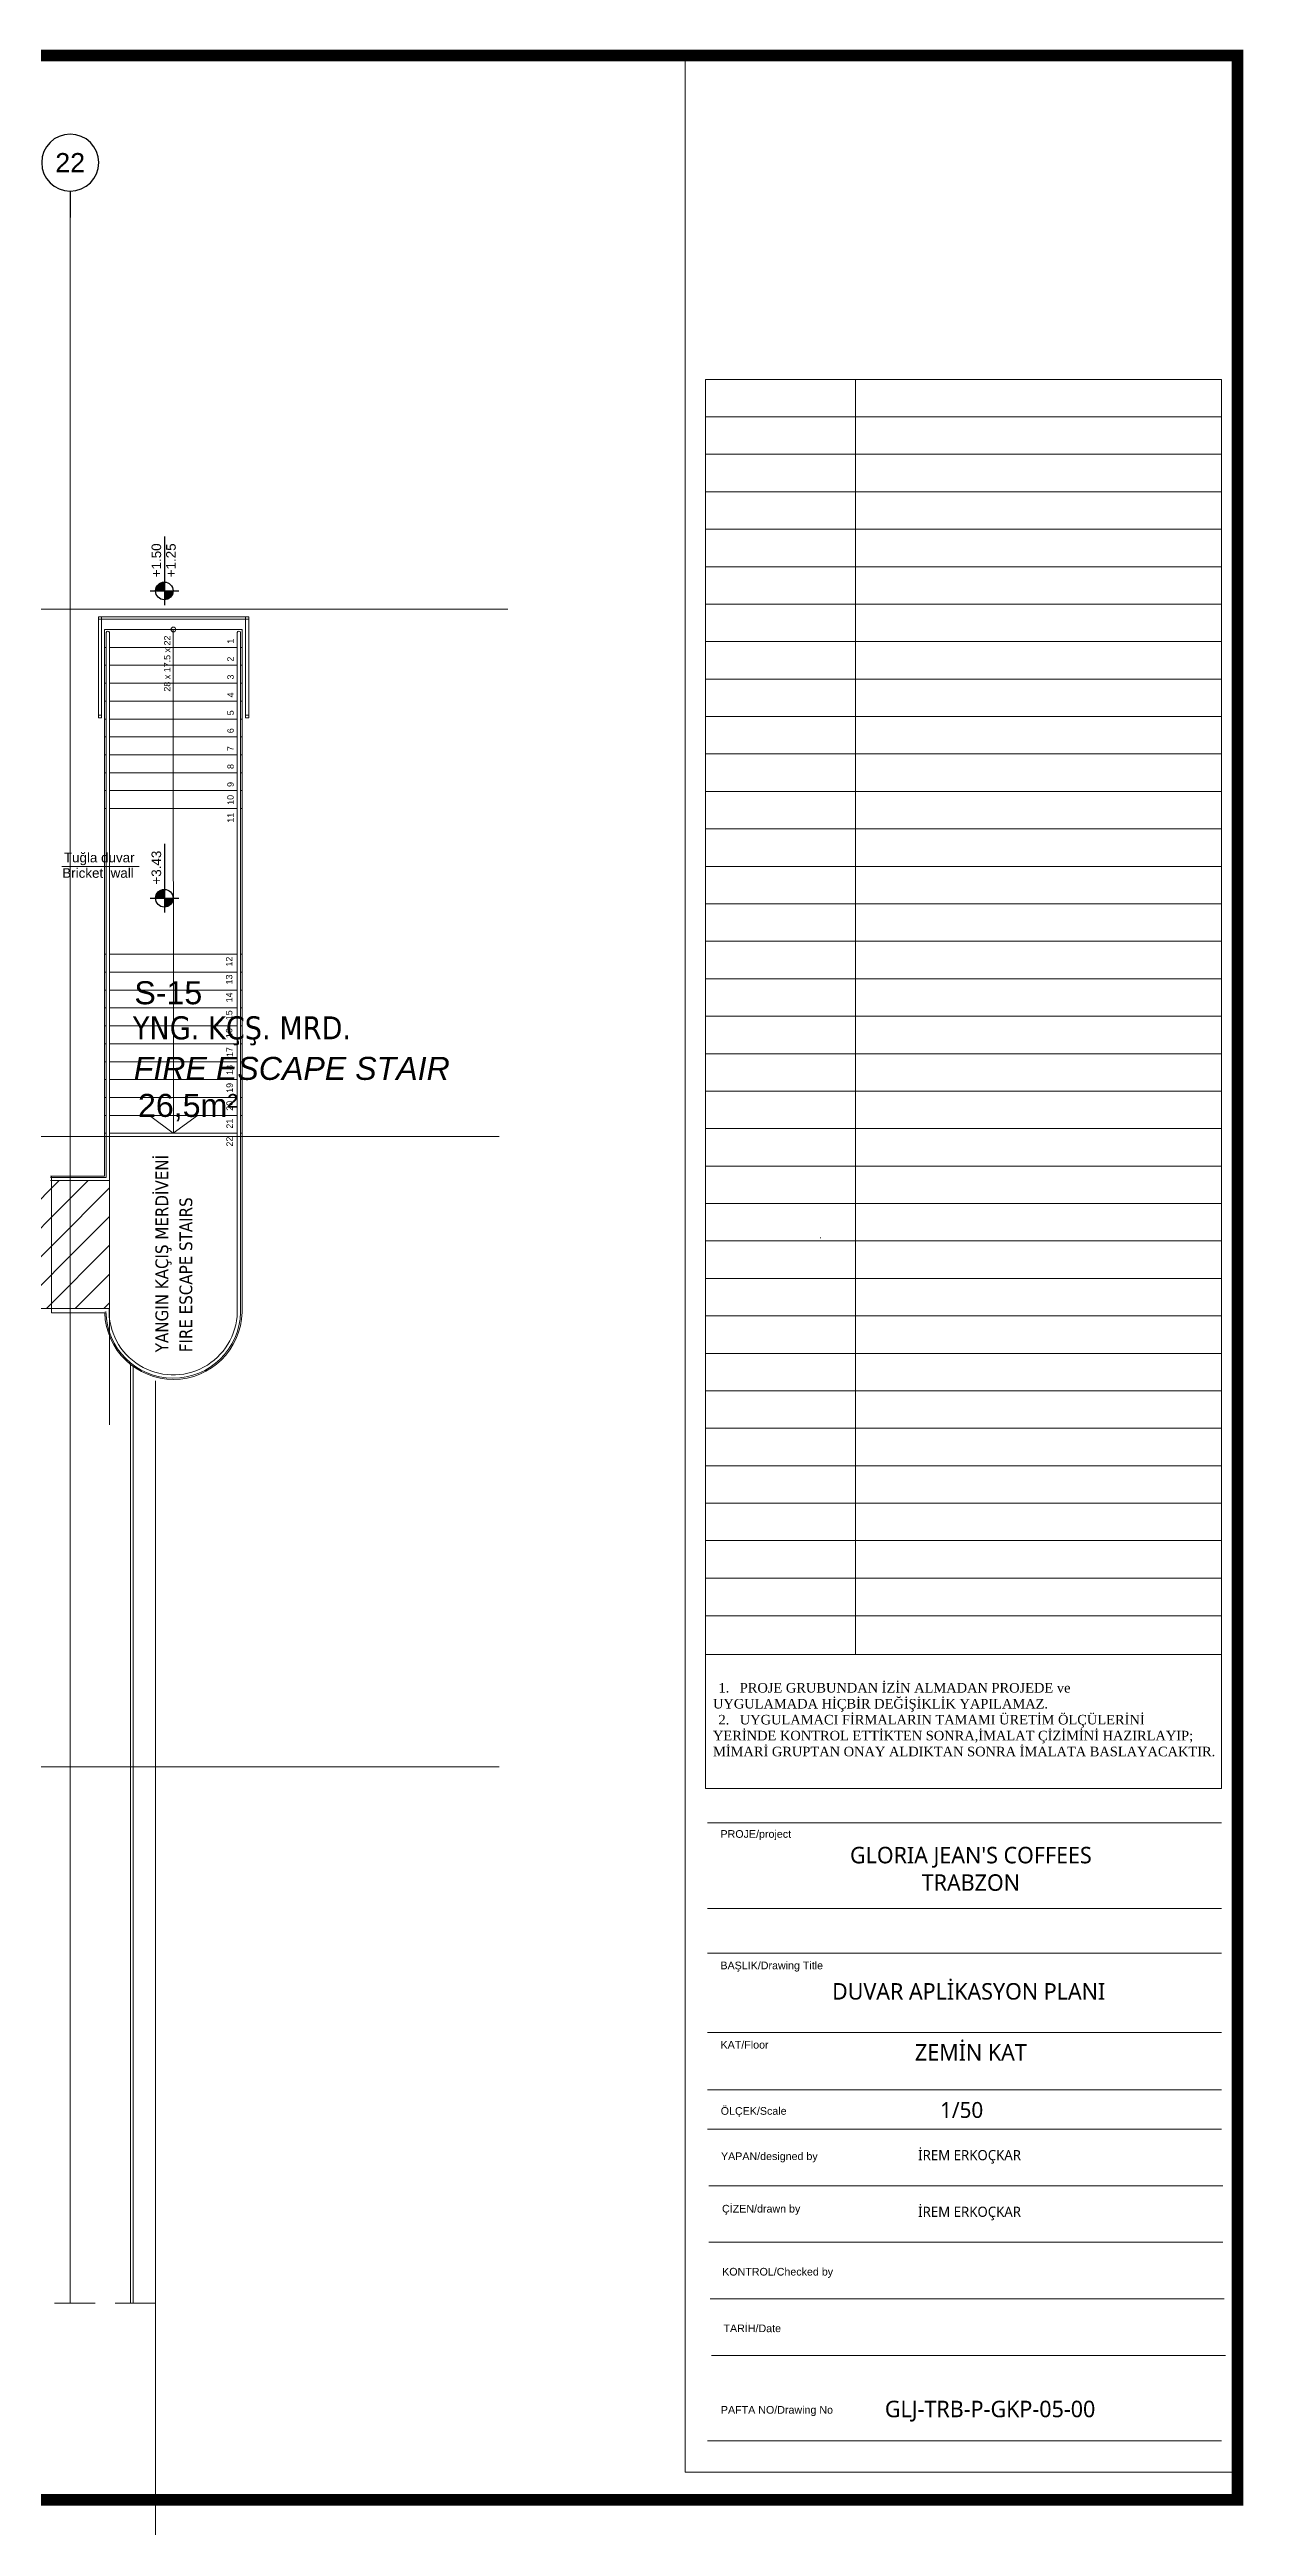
# Model space of a CAD drawing. Header units: millimetres. Extents: x -24 to 530668, y -246875 to -2983.
# Drawn here: x 266921 to 268789, y -108916 to -105042 of the extents above; entities that cross this region are included whole.
import ezdxf
from ezdxf.enums import TextEntityAlignment as Align

# ---------------------------------------------------------------- set-up
doc = ezdxf.new("R2010")
doc.units = ezdxf.units.MM
doc.linetypes.add('DASHED2', pattern=[9.525, 6.35, -3.175])
doc.layers.get('0').update_dxf_attribs({"lineweight": 20})
doc.layers.add('a_grid_label', color=9, linetype='Continuous')
doc.layers.add('a_level_plan_1_1', color=7, linetype='Continuous')
for name, color, linetype, lineweight in [('t_antet', 24, 'Continuous', 20), ('t_tarama', 253, 'Continuous', 5), ('t_yazı', 23, 'Continuous', 25), ('ölçü', 251, 'Continuous', 5)]:
    doc.layers.add(name, color=color, linetype=linetype, lineweight=lineweight)
doc.styles.add('ARIALT', font='arial.ttf', dxfattribs={"height": 10})
doc.styles.get("Standard").update_dxf_attribs({"font": 'times.ttf', "height": 12})
doc.styles.add('style1', font='arial.ttf', dxfattribs={"height": 20})
doc.styles.add('txt_tur_1', font='arial.ttf', dxfattribs={"height": 1.5})
doc.styles.add('txt_tur_100', font='arial.ttf', dxfattribs={"height": 150})
doc.styles.add('türkçe', font='arial.ttf')

# ---------------------------------------------------------------- blocks, each defined once
blk = doc.blocks.new('a_level_plan')
at = {"layer": 'a_level_plan_1_1'}
h = blk.add_hatch(color=256, dxfattribs=at)
h.paths.add_polyline_path([(1.38, 0, 0.414214), (0, 1.38), (0, 0)])
h.paths.add_polyline_path([(-1.38, 0, 0.414214), (0, -1.38), (0, 0)])
for p, q in [((8.52, 0), (-2.24, 0)), ((0, 2.24), (0, -2.24))]:
    blk.add_line(p, q, dxfattribs=at)
blk.add_circle((0, 0), 1.38, dxfattribs=at)
at = {"layer": 'a_level_plan_1_1', "style": 'txt_tur_1'}
for p in [(2.13, 0.5), (2.13, -1.78)]:
    blk.add_attdef('±0.00', p, '', height=1.5, dxfattribs=at)
blk = doc.blocks.new('a_grid label')
at = {"layer": 'a_grid_label'}
blk.add_line((0, 4.14), (0, 0), dxfattribs=at)
blk.add_circle((0, 8.6), 4.46, dxfattribs=at)
at = {"layer": 'a_grid_label', "style": 'txt_tur_1'}
blk.add_attdef('A1', text='', height=3, dxfattribs=at).set_placement((0, 7.25), align=Align.CENTER)

msp = doc.modelspace()

# ---------------------------------------------------------------- hatches: boundary and pattern name
at = {"layer": 't_tarama'}
h = msp.add_hatch(dxfattribs=at)
h.set_pattern_fill('ANSI31', color=256, scale=10)
h.set_pattern_definition([(45, (237728.08, -121067.09), (-22.45064, 22.45064), [])])
h.paths.add_polyline_path([(264838.421, -107734.591), (265266.779, -107734.591), (265266.779, -108329.866), (266603.184, -108328.069), (266603.184, -107652.436), (266456.779, -107652.136), (266456.779, -107572.559), (266473.306, -107572.559), (266470.999, -107375.042), (266662.308, -107372.558), (266659.997, -106810.858), (267014.536, -106811.301), (267014.536, -107011.08), (266888.818, -107011.08), (266888.818, -107884.554), (266888.818, -108518.316), (264838.421, -108518.316)])
h = msp.add_hatch(dxfattribs=at)
h.set_pattern_fill('ANSI31', color=256, scale=10)
h.set_pattern_definition([(45, (237728.08, -121067.09), (-22.45064, 22.45064), [])])
h.paths.add_polyline_path([(264838.421, -107734.591), (265266.779, -107734.591), (265266.779, -108329.866), (266603.184, -108328.069), (266603.184, -107652.436), (266456.779, -107652.136), (266456.779, -107572.559), (266473.306, -107572.559), (266470.999, -107375.042), (266662.308, -107372.558), (266659.997, -106810.858), (267014.536, -106811.301), (267014.536, -107011.08), (266888.818, -107011.08), (266888.818, -107884.554), (266888.818, -108518.316), (264838.421, -108518.316)])

# ---------------------------------------------------------------- linework, layer by layer
at = {"color": 252}
for p, q in [((267915.126, -105051.157, 0), (267915.126, -108831.503, 0)), ((268779.592, -105051.157, 0), (268779.592, -108831.503, 0)), ((267915.126, -108831.503, 0), (268779.592, -108831.503, 0))]:
    msp.add_line(p, q, dxfattribs=at)
at = {"color": 250}
for p, q in [((268181.697, -105557.866, 0), (268181.697, -107552.609, 0)), ((267947.173, -105616.461, 0), (268754.39, -105616.461, 0)), ((267947.173, -105675.056, 0), (268754.39, -105675.056, 0)), ((267947.173, -105733.651, 0), (268754.39, -105733.651, 0)), ((267947.173, -105792.246, 0), (268754.39, -105792.246, 0)), ((267947.173, -105850.841, 0), (268754.39, -105850.841, 0)), ((267947.173, -105909.436, 0), (268754.39, -105909.436, 0)), ((267947.173, -105968.031, 0), (268754.39, -105968.031, 0)), ((267947.173, -106026.626, 0), (268754.39, -106026.626, 0)), ((267947.173, -106085.221, 0), (268754.39, -106085.221, 0)), ((267947.173, -106143.816, 0), (268754.39, -106143.816, 0)), ((267947.173, -106202.411, 0), (268754.39, -106202.411, 0)), ((267947.173, -106261.006, 0), (268754.39, -106261.006, 0)), ((267947.173, -106319.601, 0), (268754.39, -106319.601, 0)), ((267947.173, -106378.196, 0), (268754.39, -106378.196, 0)), ((267947.173, -106436.791, 0), (268754.39, -106436.791, 0)), ((267947.173, -106495.385, 0), (268754.39, -106495.385, 0)), ((267947.173, -106553.98, 0), (268754.39, -106553.98, 0)), ((267947.173, -106612.575, 0), (268754.39, -106612.575, 0)), ((267947.173, -106671.17, 0), (268754.39, -106671.17, 0)), ((267947.173, -106729.765, 0), (268754.39, -106729.765, 0)), ((267947.173, -106788.36, 0), (268754.39, -106788.36, 0)), ((267947.173, -106846.955, 0), (268754.39, -106846.955, 0)), ((267947.173, -106905.55, 0), (268754.39, -106905.55, 0)), ((267947.173, -106964.145, 0), (268754.39, -106964.145, 0)), ((267947.173, -107022.74, 0), (268754.39, -107022.74, 0)), ((267947.173, -107081.335, 0), (268754.39, -107081.335, 0)), ((267947.173, -107139.93, 0), (268754.39, -107139.93, 0)), ((267947.173, -107198.525, 0), (268754.39, -107198.525, 0)), ((267947.173, -107257.12, 0), (268754.39, -107257.12, 0)), ((267947.173, -107315.715, 0), (268754.39, -107315.715, 0)), ((267947.173, -107374.31, 0), (268754.39, -107374.31, 0)), ((267947.173, -107433.173, 0), (268754.39, -107433.173, 0)), ((267947.173, -107491.768, 0), (268754.39, -107491.768, 0)), ((268754.623, -107815.444, 0), (267950.19, -107815.444, 0)), ((267950.19, -107949.65, 0), (268754.623, -107949.65, 0)), ((268754.623, -108019.706, 0), (267950.19, -108019.706, 0)), ((268754.623, -108143.518, 0), (267950.19, -108143.518, 0)), ((268754.623, -108233.588, 0), (267950.19, -108233.588, 0)), ((268754.623, -108294.785, 0), (267950.19, -108294.785, 0)), ((268756.695, -108383.327, 0), (267952.261, -108383.327, 0)), ((268756.695, -108471.868, 0), (267952.261, -108471.868, 0)), ((268758.766, -108560.41, 0), (267954.333, -108560.41, 0)), ((268760.838, -108648.952, 0), (267956.404, -108648.952, 0)), ((268754.623, -108782.105, 0), (267950.19, -108782.105, 0))]:
    msp.add_line(p, q, dxfattribs=at)
at = {"color": 252, "const_width": 18.492, "elevation": 0}
msp.add_lwpolyline([(263386.94, -108874.598), (263386.94, -105051.157), (268779.592, -105051.157), (268779.592, -108874.598)], close=True, dxfattribs=at)
at = {"color": 250, "elevation": 0}
for points in [[(267947.173, -105557.866), (268754.39, -105557.866)], [(267947.173, -105557.866), (267947.173, -107761.888), (268754.39, -107761.888), (268754.39, -105557.866)], [(268754.39, -107552.609), (267947.173, -107552.609)]]:
    msp.add_lwpolyline(points, dxfattribs=at)
at = {"layer": 't_tarama'}
for p, q in [((266953.079, -108567.091, -17966.192), (266953.079, -105304.828, -17966.192)), ((264370.069, -105917.091, -17966.192), (267637.863, -105917.091, -17966.192)), ((267006.694, -105949.091, -17818.274), (267006.694, -106804.08, -17966.192)), ((267006.694, -105949.091, -17620.766), (267222.038, -105949.091, -17556.319)), ((267009.536, -105953.934, -17817.119), (267009.536, -106806.08, -17966.192)), ((267014.536, -105953.936, -17817.119), (267014.536, -106811.08, -17966.192)), ((267114.366, -105949.091, -17588.543), (267114.554, -106737.091, -17965.556)), ((267214.536, -105953.936, -17752.673), (267214.536, -107018.456, -17900.322)), ((267219.536, -105953.934, -17752.673), (267219.616, -107018.39, -17901.574)), ((267222.038, -105949.091, -17820.569), (267222.038, -107017.962, -17967.187)), ((267232.624, -105929.092, -17604.014), (267232.624, -106083.092, -17604.014)), ((267006.694, -105977.091, -17685.405), (267009.536, -105977.091, -17684.554)), ((267014.536, -105977.091, -17683.058), (267214.536, -105977.091, -17623.203)), ((267219.541, -105977.091, -17621.705), (267222.038, -105977.091, -17620.958)), ((267006.694, -106005.091, -17750.043), (267009.536, -106005.091, -17749.193)), ((267006.694, -106033.091, -17814.682), (267009.536, -106033.091, -17813.831)), ((267014.536, -106005.091, -17747.696), (267214.536, -106005.091, -17687.842)), ((267014.536, -106033.091, -17812.335), (267214.536, -106033.091, -17752.48)), ((267219.543, -106005.091, -17686.343), (267222.038, -106005.091, -17685.597)), ((267219.545, -106033.091, -17750.981), (267222.038, -106033.091, -17750.235)), ((267006.694, -106061.091, -17814.629), (267009.536, -106061.091, -17814.663)), ((267014.536, -106061.091, -17814.723), (267214.536, -106061.091, -17817.119)), ((267219.547, -106061.091, -17817.179), (267222.038, -106061.091, -17817.209)), ((267006.694, -106089.091, -17814.631), (267009.536, -106089.091, -17814.665)), ((267006.694, -106117.091, -17814.632), (267009.536, -106117.091, -17814.666)), ((267014.536, -106089.091, -17814.724), (267214.536, -106089.091, -17817.119)), ((267014.536, -106117.091, -17814.726), (267214.536, -106117.091, -17817.119)), ((267219.549, -106089.091, -17817.179), (267222.038, -106089.091, -17817.209)), ((267219.551, -106117.091, -17817.179), (267222.038, -106117.091, -17817.209)), ((267006.694, -106145.091, -17814.634), (267009.536, -106145.091, -17814.668)), ((267014.536, -106145.091, -17814.728), (267214.536, -106145.091, -17817.119)), ((267219.553, -106145.091, -17817.179), (267222.038, -106145.091, -17817.209)), ((267006.694, -106173.091, -17814.636), (267009.536, -106173.091, -17814.67)), ((267014.536, -106173.091, -17814.73), (267214.536, -106173.091, -17817.119)), ((267219.555, -106173.091, -17817.179), (267222.038, -106173.091, -17817.209)), ((267006.694, -106201.091, -17814.638), (267009.536, -106201.091, -17814.672)), ((267006.694, -106229.091, -17814.64), (267009.536, -106229.091, -17814.674)), ((267014.536, -106201.091, -17814.732), (267214.536, -106201.091, -17817.119)), ((267014.536, -106229.091, -17814.734), (267214.536, -106229.091, -17817.119)), ((267219.557, -106201.091, -17817.179), (267222.038, -106201.091, -17817.209)), ((267219.559, -106229.091, -17817.179), (267222.038, -106229.091, -17817.209)), ((266940.21, -106319.541, -17966.192), (267060.765, -106319.541, -17966.192)), ((267006.71, -106457.091, -17966.167), (267009.536, -106457.091, -17966.2)), ((267014.536, -106457.091, -17966.259), (267214.536, -106457.091, -17968.63)), ((267219.576, -106457.091, -17968.689), (267222.038, -106457.091, -17968.719)), ((267006.71, -106485.091, -17966.167), (267009.536, -106485.091, -17966.2)), ((267014.536, -106485.091, -17966.259), (267214.536, -106485.091, -17968.63)), ((267219.578, -106485.091, -17968.689), (267222.038, -106485.091, -17968.719)), ((267006.71, -106513.091, -17966.167), (267009.536, -106513.091, -17966.2)), ((267006.71, -106541.091, -17966.167), (267009.536, -106541.091, -17966.2)), ((267014.536, -106513.091, -17966.26), (267214.536, -106513.091, -17968.63)), ((267014.536, -106541.091, -17966.26), (267214.536, -106541.091, -17968.63)), ((267219.58, -106513.091, -17968.69), (267222.038, -106513.091, -17968.719)), ((267219.582, -106541.091, -17968.69), (267222.038, -106541.091, -17968.719)), ((267006.719, -106569.091, -17966.17), (267009.536, -106569.091, -17966.204)), ((267014.536, -106569.091, -17966.263), (267214.536, -106569.091, -17968.63)), ((267219.584, -106569.091, -17968.69), (267222.038, -106569.091, -17968.719)), ((267006.729, -106597.091, -17966.174), (267009.536, -106597.091, -17966.207)), ((267014.536, -106597.091, -17966.266), (267214.536, -106597.091, -17968.63)), ((267219.586, -106597.091, -17968.69), (267222.038, -106597.091, -17968.719)), ((267006.694, -106625.091, -17966.17), (267009.536, -106625.091, -17966.204)), ((267006.813, -106653.091, -17966.192), (267009.536, -106653.091, -17965.376)), ((267014.536, -106625.091, -17966.263), (267214.536, -106625.091, -17968.63)), ((267014.536, -106653.091, -17963.879), (267214.536, -106653.091, -17903.992)), ((267219.588, -106625.091, -17968.69), (267222.038, -106625.091, -17968.719)), ((267219.59, -106653.091, -17902.478), (267222.038, -106653.091, -17901.745)), ((267006.801, -106681.091, -17966.192), (267009.536, -106681.091, -17966.224)), ((267014.536, -106681.091, -17966.283), (267214.536, -106681.091, -17968.631)), ((267219.592, -106681.091, -17968.69), (267222.038, -106681.091, -17968.719)), ((267006.694, -106709.091, -17966.176), (267009.536, -106709.091, -17966.209)), ((267006.694, -106737.091, -17966.178), (267009.536, -106737.091, -17966.211)), ((267014.536, -106709.091, -17966.269), (267214.536, -106709.091, -17968.63)), ((267014.536, -106737.091, -17966.27), (267214.536, -106737.091, -17968.63)), ((267114.367, -106737.091, -17981.352), (267077.124, -106709.076, -17981.352)), ((267114.367, -106737.091, -17981.352), (267152.124, -106709.391, -17998.303)), ((267219.594, -106709.091, -17968.69), (267222.038, -106709.091, -17968.719)), ((267219.596, -106737.091, -17968.69), (267222.038, -106737.091, -17968.719)), ((264356.688, -106742.091, -17966.192), (267624.481, -106742.091, -17966.192)), ((266922.08, -106804.08, -17966.192), (267006.694, -106804.08, -17966.192)), ((267014.536, -106811.08, -17966.192), (267014.536, -107193.366, -17966.192)), ((266888.818, -107011.08, -17965.548), (267013.901, -107011.08, -17967.472)), ((266888.818, -107011.08, 0.639), (267013.901, -107011.08, -1.285)), ((267047.519, -107098.626, -17966.192), (267047.519, -108567.091, -17966.192)), ((267051.519, -107101.666, -17966.192), (267051.519, -108567.091, -17966.192)), ((267086.337, -108567.091, -17966.296), (267086.337, -107124.4, -17967.501)), ((264356.688, -107728.091, -17966.192), (267624.481, -107728.091, -17966.192))]:
    msp.add_line(p, q, dxfattribs=at)
at = {"layer": 't_tarama', "extrusion": (-0.012274, 6.86083e-16, 0.999925)}
msp.add_line((267232.624, -105933.092, -17604.014), (266997.315, -105933.092, -17606.902), dxfattribs=at)
at = {"layer": 't_tarama', "linetype": 'DASHED2', "ltscale": 10}
msp.add_line((264356.688, -108567.091, -17966.192), (267086.337, -108567.091, -17966.192), dxfattribs=at)
at = {"layer": 't_tarama', "elevation": -0.002}
msp.add_lwpolyline([(266923.802, -107018.08), (267007.103, -107018.08, 0.97208936), (267222.038, -107017.155), (267222.038, -105949.091), (267006.694, -105949.091), (267006.694, -106804.08), (266923.802, -106804.08)], format="xyb", close=True, dxfattribs=at)
at = {"layer": 't_tarama', "extrusion": (-0.012274, 6.86083e-16, 0.999925), "elevation": -20882.811}
for points in [[(266761.087, -105929.092), (266766.087, -105929.092)], [(266766.087, -105929.092), (266766.087, -106087.092), (266761.087, -106087.092), (266761.087, -105929.092)], [(266991.413, -105929.092), (266996.413, -105929.092)], [(266991.413, -106083.092), (266996.413, -106083.092), (266996.413, -106087.092), (266991.413, -106087.092), (266991.413, -105929.092)], [(266761.087, -106083.092), (266766.087, -106083.092)]]:
    msp.add_lwpolyline(points, dxfattribs=at)
at = {"layer": 't_tarama', "extrusion": (-0.012274, 1.76617e-15, 0.999925), "elevation": -20882.811}
msp.add_lwpolyline([(266766.087, -105929.092), (266991.413, -105929.092)], dxfattribs=at)
at = {"layer": 't_tarama'}
for points, elevation in [([(267002.314, -106083.092), (266997.315, -106083.092)], -17606.841), ([(267232.624, -106083.092), (267227.624, -106083.092)], -17604.014), ([(267009.536, -106806.08), (266922.08, -106806.08)], -17966.192), ([(267014.536, -106811.08), (266922.08, -106811.08)], -17966.192)]:
    msp.add_lwpolyline(points, dxfattribs=dict(at, elevation=elevation))
msp.add_circle((267114.536, -105949.091, -17588.492), 3.704, dxfattribs=at)
for centre, radius, start, end in [((267012.036, -105953.935, -17817.119), 2.5, 0, 179.976188), ((267217.036, -105953.933, -17752.673), 2.5, 0, 179.976188), ((267206.773, -107018.08, -17967.472), 199.999, 179.421241, 179.427029), ((267114.558, -107014.575, -17967.26), 107.512, 181.8683, 358.624928), ((267114.259, -107017.768, -17835.406), 105.359, 179.651372, 179.668947), ((267114.313, -107014.757, -17704.62), 105.33, 180.719574, 358.706754), ((267114.2, -107014.722, -17968.752), 100.366, 177.920342, 358.608409)]:
    msp.add_arc(centre, radius, start, end, dxfattribs=at)
at = {"layer": 'ölçü', "color": 2}
msp.add_line((267086.337, -107648.435, -17967.063), (267086.337, -112687.66, -17967.063), dxfattribs=at)
at = {"layer": 'ölçü', "elevation": 0}
msp.add_lwpolyline([(268126.366, -106900.739), (268127.366, -106900.739)], dxfattribs=at)

# ---------------------------------------------------------------- block references
at = {"layer": 't_tarama'}
ref = msp.add_blockref('a_grid label', (266953.079, -105304.828, -17966.192), dxfattribs=dict(at, xscale=-9.99999999999418, yscale=9.99999999999418, zscale=10))
ref.add_attrib('A1', '22', dxfattribs={"layer": 'a_grid_label', "height": 30, "style": 'txt_tur_1'}).set_placement((266953.079, -105233.825, -17966.192), align=Align.CENTER)
ref = msp.add_blockref('a_level_plan', (267100.416, -105888.736, -17966.192), dxfattribs=dict(at, xscale=10, yscale=10, zscale=10, rotation=90))
ref.add_attrib('±0.00', '+1.50', (267095.369, -105867.428, -17966.192), dxfattribs={"layer": 'a_level_plan_1_1', "height": 15, "rotation": 90, "style": 'txt_tur_1'})
ref.add_attrib('±0.00', '+1.25', (267118.243, -105867.428, -17966.192), dxfattribs={"layer": 'a_level_plan_1_1', "height": 15, "rotation": 90, "style": 'txt_tur_1'})
ref = msp.add_blockref('a_level_plan', (267100.416, -106369.391, -17966.192), dxfattribs=dict(at, xscale=10, yscale=10, zscale=10, rotation=90))
ref.add_attrib('±0.00', '+3.43', (267095.369, -106348.082, -17966.192), dxfattribs={"layer": 'a_level_plan_1_1', "height": 15, "rotation": 90, "style": 'txt_tur_1'})

# ---------------------------------------------------------------- texts
at = {"color": 250, "insert": (267958.829, -107654.466, 0), "char_height": 14.94846, "width": 1027.79919, "attachment_point": 4}
msp.add_mtext('\\pi-33.306,l41.912,t41.912;1.^IPROJE GRUBUNDAN İZİN ALMADAN PROJEDE ve \\P\\pi0,l0;UYGULAMADA HİÇBİR DEĞİŞİKLİK YAPILAMAZ.\\P\\pi-33.306,l41.912;2.^IUYGULAMACI FİRMALARIN TAMAMI ÜRETİM ÖLÇÜLERİNİ \\P\\pi0,l0;YERİNDE KONTROL ETTİKTEN SONRA,İMALAT ÇİZİMİNİ HAZIRLAYIP;\\PMİMARİ GRUPTAN ONAY ALDIKTAN SONRA İMALATA BASLAYACAKTIR.', dxfattribs=at)
at = {"color": 7}
for s, insert, char_height, width, attachment_point in [("{\\fLucida Sans Unicode|b0|i0|c162|p34;GLORIA JEAN'S COFFEES\\PTRABZON}", (268362.324, -107887.821, 0), 25.77586, 621.92986, 5), ('{\\fLucida Sans Unicode|b0|i0|c162|p34;ZEMİN KAT}', (268362.324, -108174.667, 0), 25.77586, 621.92986, 5), ('{\\fLucida Sans Unicode|b0|i0|c162|p34;1/50}', (268347.886, -108265.025, 0), 24.82819, 462.99057, 5), ('{\\fLucida Sans Unicode|b0|i0|c162|p34;İREM ERKOÇKAR}', (268279.811, -108338.133, 0), 15.89004, 607.75366, 4), ('{\\fLucida Sans Unicode|b0|i0|c162|p34;İREM ERKOÇKAR}', (268279.811, -108426.729, 0), 15.89004, 607.75366, 4)]:
    msp.add_mtext(s, dxfattribs=dict(at, insert=insert, char_height=char_height, width=width, attachment_point=attachment_point))
at = {"layer": 't_antet', "char_height": 25.77586, "width": 621.92986, "attachment_point": 5}
for s, insert in [('{\\fLucida Sans Unicode|b0|i0|c162|p34;DUVAR APLİKASYON PLANI  }', (268358.865, -108079.486, 0)), ('{\\fLucida Sans Unicode|b0|i0|c162|p34;GLJ-TRB-P-GKP-05-00}', (268392.356, -108735.946, 0))]:
    msp.add_mtext(s, dxfattribs=dict(at, insert=insert))
at = {"layer": 't_tarama'}
for s, rotation, style, p in [('28 x 17.5 x 22', 90, 'txt_tur_100', (267109.863, -106046.31, -17717.816)), ('1', 91.252769, 'style1', (267208.914, -105971.228, -17966.192)), ('2', 91.252769, 'style1', (267208.946, -105999.228, -17966.192)), ('3', 91.252769, 'style1', (267208.977, -106027.228, -17966.192)), ('4', 91.252769, 'style1', (267209.068, -106055.228, -17966.192)), ('5', 91.252769, 'style1', (267209.099, -106083.228, -17966.192)), ('6', 91.252769, 'style1', (267209.13, -106111.228, -17966.192)), ('7', 91.252769, 'style1', (267209.102, -106139.228, -17966.192)), ('9', 91.252769, 'style1', (267209.046, -106195.228, -17966.192)), ('8', 91.252769, 'style1', (267209.074, -106167.228, -17966.192)), ('10', 91.252769, 'style1', (267209.018, -106223.228, -17966.192)), ('11', 91.252769, 'style1', (267208.989, -106251.228, -17966.192)), ('12', 91.252769, 'style1', (267207.054, -106476.179, -17989.367)), ('13', 91.252769, 'style1', (267207.025, -106504.179, -17989.367)), ('15', 91.252769, 'style1', (267206.969, -106560.179, -17989.367)), ('14', 91.252769, 'style1', (267206.997, -106532.179, -17989.367)), ('16', 91.252769, 'style1', (267206.966, -106588.179, -17989.362)), ('17', 91.252769, 'style1', (267207.763, -106617.76, -17966.192)), ('19', 91.252769, 'style1', (267207.707, -106673.76, -17966.192)), ('18', 91.252769, 'style1', (267207.735, -106645.76, -17966.192)), ('20', 91.252769, 'style1', (267207.678, -106701.76, -17966.192)), ('21', 91.252769, 'style1', (267207.65, -106729.76, -17966.192)), ('22', 91.252769, 'style1', (267207.622, -106757.76, -17966.192))]:
    msp.add_text(s, height=10, rotation=rotation, dxfattribs=dict(at, style=style)).set_placement(p)
at = {"layer": 't_tarama', "style": 'türkçe'}
for s, p in [('S-15', (267053.478, -106535.274, -10779.715)), ('26,5m²', (267059.145, -106711.487, -10779.715))]:
    msp.add_text(s, height=36, dxfattribs=at).set_placement(p)
at = {"layer": 't_tarama', "char_height": 15, "width": 566.98811, "attachment_point": 3, "rotation": 0.012865, "style": 'txt_tur_100'}
for s, insert in [('Tu{\\fArial|b0|i0|c162|p34;ğla} duvar', (267053.852, -106298.244, -17966.192)), ('Bricket  wall', (267052.466, -106322.427, -17966.192))]:
    msp.add_mtext(s, dxfattribs=dict(at, insert=insert))
at = {"layer": 't_tarama', "char_height": 36, "width": 1839.87842, "attachment_point": 1, "style": 'türkçe'}
for s, insert in [('{\\fTahoma|b0|i0|c162|p34;YNG. KÇŞ. MRD.}', (267051.117, -106554.178, -10779.715)), ('{\\fArial|b0|i1|c162|p34;FIRE ESCAPE STAIR}', (267052.491, -106617.57, -10779.715))]:
    msp.add_mtext(s, dxfattribs=dict(at, insert=insert))
at = {"layer": 't_tarama', "char_height": 20, "width": 672.52035, "attachment_point": 1, "rotation": 90}
for s, insert in [('{\\fTahoma|b0|i0|c162|p34;YANGIN KAÇIŞ MERDİVENİ}', (267086.467, -107079.608, -17966.192)), ('{\\fTahoma|b0|i0|c162|p34;FIRE ESCAPE STAIRS}', (267124.039, -107079.608, -17966.192))]:
    msp.add_mtext(s, dxfattribs=dict(at, insert=insert))
at = {"layer": 't_yazı', "style": 'ARIALT'}
msp.add_text('PAFTA NO/Drawing No', height=11.95631, dxfattribs=at).set_placement((268058.894, -108733.897, 0), align=Align.MIDDLE_CENTER)
for s, insert, char_height, width, attachment_point in [('PROJE/project', (268025.784, -107827.14, 0), 11.95631, 222.38623, 2), ('BAŞLIK/Drawing Title', (268050.734, -108032.809, 0), 11.95631, 222.38623, 2), ('KAT/Floor', (268008.232, -108156.829, 0), 11.9563, 222.38623, 2), ('ÖLÇEK/Scale', (268022.465, -108260.381, 0), 11.95631, 80.76714, 2), ('YAPAN/designed by', (268047.009, -108331.186, 0), 11.95631, 222.38623, 2), ('ÇİZEN/drawn by', (268034.216, -108413.251, 0), 11.95631, 222.38623, 2), ('KONTROL/Checked by', (267973.173, -108511.861, 0), 11.95631, 199.78729, 1), ('TARİH/Date', (267975.244, -108600.403, 0), 11.9563, 199.78729, 1)]:
    msp.add_mtext(s, dxfattribs=dict(at, insert=insert, char_height=char_height, width=width, attachment_point=attachment_point))

doc.saveas('drawing.dxf')
